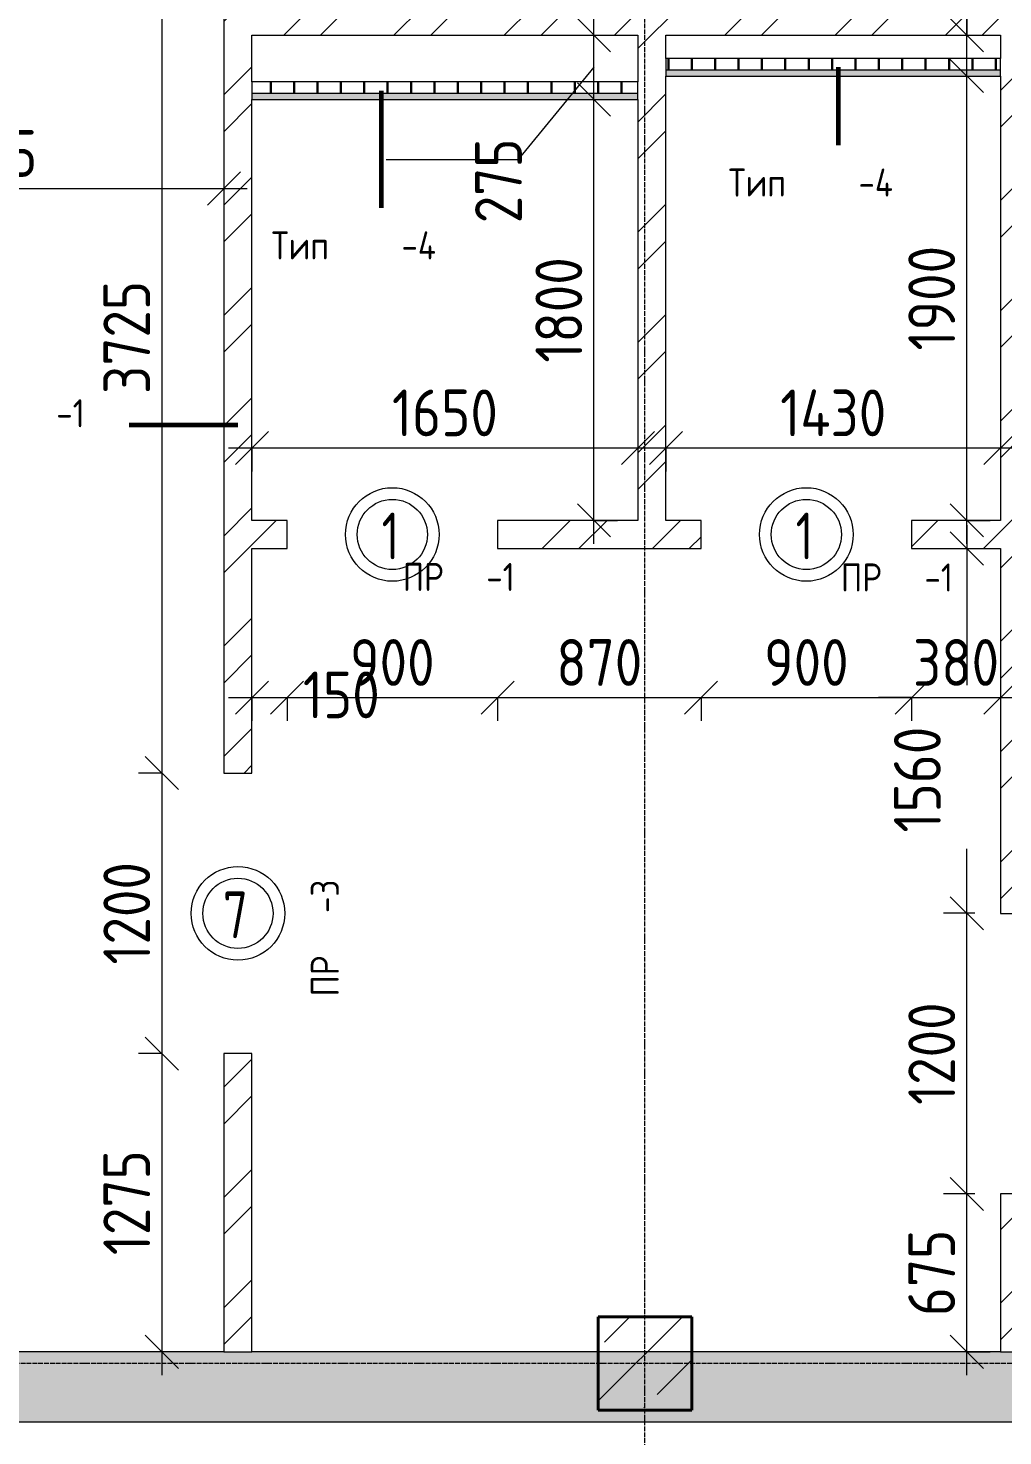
# Model space of a CAD drawing. Header units: millimetres. Extents: x -60946 to 138510, y -262288 to 24501.
# Drawn here: x -11837 to -7670, y -7304 to -1285 of the extents above; entities that cross this region are included whole.
import ezdxf

# ---------------------------------------------------------------- set-up
doc = ezdxf.new("R2010")
doc.units = ezdxf.units.MM
doc.linetypes.add('ADSK_Линия сетки', pattern=[25, 20, -2.5, 0, -2.5])
for name, color, linetype, lineweight in [('0) 1 вып перегородка', 7, 'Continuous', 60), ('Марки', 7, 'Continuous', 20), ('Марки дверей', 7, 'Continuous', 20), ('Несущие колонны', 7, 'Continuous', 18), ('Оси', 7, 'Continuous', 9), ('Размеры', 7, 'Continuous', 9), ('Стены внутренние', 7, 'Continuous', 18), ('Стены штриховка', 7, 'Continuous', 9)]:
    doc.layers.add(name, color=color, linetype=linetype, lineweight=lineweight)
doc.layers.add('2)Тип-4', color=7, linetype='Continuous', lineweight=30, true_color=0x0080c0)
doc.styles.add('GOST Common_3', font='', dxfattribs={"width": 0.9, "height": 200})
doc.styles.add('GOST Common_9', font='', dxfattribs={"width": 0.9, "height": 120})
doc.styles.add('GOST Common_B', font='', dxfattribs={"width": 0.8, "height": 200})
doc.styles.get('GOST Common_3').set_extended_font_data('GOST Common')
doc.styles.get('GOST Common_9').set_extended_font_data('GOST Common')
doc.styles.get('GOST Common_B').set_extended_font_data('GOST Common', bold=True)
doc.dimstyles.new('ADSK_Основной_2_0', dxfattribs={"dimscale": 304.8, "dimtxt": 201.142999, "dimasz": 0.463911, "dimexe": 0.328084, "dimexo": 0.328084, "dimgap": 0.164042, "dimtad": 1, "dimdec": 3, "dimrnd": 0.001, "dimdsep": 46, "dimtxsty": 'GOST Common_3', "dimblk1": 'OBLIQUE', "dimblk2": 'OBLIQUE', "dimsah": 1, "dimcen": 0.09, "dimdle": 0.328084, "dimazin": 2, "dimtfac": 1, "dimtdec": 4, "dimtix": 1, "dimtmove": 0, "dimatfit": 3, "dimfxl": 1, "dimtvp": 1, "dimtolj": 1, "dimtzin": 0, "dimlwd": 20, "dimlwe": 20, "dimarcsym": 2})
doc.dimstyles.new('ADSK_Основной_2_0_1', dxfattribs={"dimscale": 304.8, "dimtxt": 201.142999, "dimasz": 0.463911, "dimexe": 0.328084, "dimexo": 0.328084, "dimgap": 0.164042, "dimtad": 1, "dimdec": 3, "dimrnd": 0.001, "dimdsep": 46, "dimtxsty": 'GOST Common_3', "dimblk1": 'OBLIQUE', "dimblk2": 'OBLIQUE', "dimsah": 1, "dimcen": 0.09, "dimdle": 0.328084, "dimazin": 2, "dimtfac": 1, "dimtdec": 4, "dimtix": 1, "dimtmove": 1, "dimatfit": 3, "dimfxl": 1, "dimtvp": 1, "dimtolj": 1, "dimtzin": 0, "dimlwd": 20, "dimlwe": 20, "dimarcsym": 2})
pattern_1 = [(45, (0, 0), (-224.5064, 224.5064), []), (45, (224.5, 0), (-224.5064, 224.5064), [396.875, -79.375, 3.353, -76.022])]
pattern_2 = [(45, (0, 0), (-235.732, 235.732), []), (45, (157.15, 0), (-235.732, 235.732), [])]
pattern_3 = [(90, (0, 0), (-100, 6e-15), [])]

# ---------------------------------------------------------------- blocks, each defined once
blk = doc.blocks.new('ADSK_КолоннаЖБ_Прямоугольная - 400x400 мм-1809659-Кладочный план подвала')
at = {"layer": 'Несущие колонны', "lineweight": 40}
for p, q in [((-200, 200), (200, 200)), ((-200, -200), (-200, 200)), ((200, 200), (200, -200)), ((200, -200), (-200, -200))]:
    blk.add_line(p, q, dxfattribs=at)
blk = doc.blocks.new('М_двери1 - Марка экземпляра 2-3719212-Кладочный план подвала')
at = {"layer": 'Марки дверей'}
for radius in [2, 1.5]:
    blk.add_circle((0, 0), radius, dxfattribs=at)
blk = doc.blocks.new('_Oblique')
at = {"color": 0, "linetype": 'ByBlock', "lineweight": -2}
blk.add_line((-0.5, -0.5), (0.5, 0.5), dxfattribs=at)
blk = doc.blocks.new('DIMBLOCK159-Кладочный план подвала')
at = {"layer": 'Defpoints', "color": 0, "transparency": 16777216}
for p in [(-13075, -1565), (-11000, -1870.8), (-11000, -1970.8)]:
    blk.add_point(p, dxfattribs=at)
at = {"layer": 'Размеры', "color": 0, "lineweight": 20, "transparency": 16777216}
for p, q in [((-13075, -1665), (-13075, -2070.8)), ((-13175, -1970.8), (-10900, -1970.8)), ((-11000, -1970.8), (-11000, -2070.8))]:
    blk.add_line(p, q, dxfattribs=at)
at = {"layer": 'Размеры', "color": 0, "lineweight": 20, "transparency": 16777216, "xscale": 141.4, "yscale": 141.4, "zscale": 141.4, "rotation": 180}
blk.add_blockref('_Oblique', (-13075, -1970.8), dxfattribs=at)
at = {"layer": 'Размеры', "color": 0, "lineweight": 20, "transparency": 16777216, "xscale": 141.4, "yscale": 141.4, "zscale": 141.4}
blk.add_blockref('_Oblique', (-11000, -1970.8), dxfattribs=at)
at = {"layer": 'Размеры', "color": 0, "lineweight": 9, "transparency": 16777216, "insert": (-12037.5, -1820.8), "char_height": 200, "width": 605.475, "attachment_point": 5, "style": 'GOST Common_3'}
blk.add_mtext('\\A1;2075', dxfattribs=at)
blk = doc.blocks.new('DIMBLOCK162-Кладочный план подвала')
at = {"layer": 'Defpoints', "color": 0, "transparency": 16777216}
for p in [(-11000, -745), (-11265.2, -4470), (-11165.2, -4470)]:
    blk.add_point(p, dxfattribs=at)
at = {"layer": 'Размеры', "color": 0, "lineweight": 20, "transparency": 16777216}
for p, q in [((-11265.2, -645), (-11265.2, -4570)), ((-11100, -745), (-11365.2, -745)), ((-11265.2, -4470), (-11365.2, -4470))]:
    blk.add_line(p, q, dxfattribs=at)
at = {"layer": 'Размеры', "color": 0, "lineweight": 20, "transparency": 16777216, "xscale": 141.4, "yscale": 141.4, "zscale": 141.4}
for p, rotation in [((-11265.2, -745), 90), ((-11265.2, -4470), 270)]:
    blk.add_blockref('_Oblique', p, dxfattribs=dict(at, rotation=rotation))
at = {"layer": 'Размеры', "color": 0, "lineweight": 9, "transparency": 16777216, "insert": (-11415.2, -2607.5), "char_height": 200, "width": 605.475, "attachment_point": 5, "rotation": 90, "style": 'GOST Common_3'}
blk.add_mtext('\\A1;3725', dxfattribs=at)
blk = doc.blocks.new('DIMBLOCK163-Кладочный план подвала')
at = {"layer": 'Defpoints', "color": 0, "transparency": 16777216}
for p in [(-11165.2, -4470), (-11265.2, -5670), (-11165.2, -5670)]:
    blk.add_point(p, dxfattribs=at)
at = {"layer": 'Размеры', "color": 0, "lineweight": 20, "transparency": 16777216}
for p, q in [((-11265.2, -4370), (-11265.2, -5770)), ((-11265.2, -4470), (-11365.2, -4470)), ((-11265.2, -5670), (-11365.2, -5670))]:
    blk.add_line(p, q, dxfattribs=at)
at = {"layer": 'Размеры', "color": 0, "lineweight": 20, "transparency": 16777216, "xscale": 141.4, "yscale": 141.4, "zscale": 141.4}
for p, rotation in [((-11265.2, -4470), 90), ((-11265.2, -5670), 270)]:
    blk.add_blockref('_Oblique', p, dxfattribs=dict(at, rotation=rotation))
at = {"layer": 'Размеры', "color": 0, "lineweight": 9, "transparency": 16777216, "insert": (-11415.2, -5070), "char_height": 200, "width": 560.473, "attachment_point": 5, "rotation": 90, "style": 'GOST Common_3'}
blk.add_mtext('\\A1;1200', dxfattribs=at)
blk = doc.blocks.new('DIMBLOCK164-Кладочный план подвала')
at = {"layer": 'Defpoints', "color": 0, "transparency": 16777216}
for p in [(-11165.2, -5670), (-11265.2, -6945), (-11165.2, -6945)]:
    blk.add_point(p, dxfattribs=at)
at = {"layer": 'Размеры', "color": 0, "lineweight": 20, "transparency": 16777216}
for p, q in [((-11265.2, -5570), (-11265.2, -7045)), ((-11265.2, -5670), (-11365.2, -5670)), ((-11265.2, -6945), (-11365.2, -6945))]:
    blk.add_line(p, q, dxfattribs=at)
at = {"layer": 'Размеры', "color": 0, "lineweight": 20, "transparency": 16777216, "xscale": 141.4, "yscale": 141.4, "zscale": 141.4}
for p, rotation in [((-11265.2, -5670), 90), ((-11265.2, -6945), 270)]:
    blk.add_blockref('_Oblique', p, dxfattribs=dict(at, rotation=rotation))
at = {"layer": 'Размеры', "color": 0, "lineweight": 9, "transparency": 16777216, "insert": (-11415.2, -6307.5), "char_height": 200, "width": 560.473, "attachment_point": 5, "rotation": 90, "style": 'GOST Common_3'}
blk.add_mtext('\\A1;1275', dxfattribs=at)
blk = doc.blocks.new('DIMBLOCK165-Кладочный план подвала')
at = {"layer": 'Defpoints', "color": 0, "transparency": 16777216}
for p in [(-10880, -4047.3), (-10730, -4047.3), (-10730, -4147.3)]:
    blk.add_point(p, dxfattribs=at)
at = {"layer": 'Размеры', "color": 0, "lineweight": 20, "transparency": 16777216}
for p, q in [((-10980, -4147.3), (-10630, -4147.3)), ((-10880, -4147.3), (-10880, -4247.3)), ((-10730, -4147.3), (-10730, -4247.3))]:
    blk.add_line(p, q, dxfattribs=at)
at = {"layer": 'Размеры', "color": 0, "lineweight": 20, "transparency": 16777216, "xscale": 141.4, "yscale": 141.4, "zscale": 141.4, "rotation": 180}
blk.add_blockref('_Oblique', (-10880, -4147.3), dxfattribs=at)
at = {"layer": 'Размеры', "color": 0, "lineweight": 20, "transparency": 16777216, "xscale": 141.4, "yscale": 141.4, "zscale": 141.4}
blk.add_blockref('_Oblique', (-10730, -4147.3), dxfattribs=at)
at = {"layer": 'Размеры', "color": 0, "lineweight": 9, "transparency": 16777216, "insert": (-10662.3, -4036), "char_height": 200, "width": 409.104, "attachment_point": 1, "line_spacing_factor": 1.022761, "style": 'GOST Common_3'}
blk.add_mtext('\\A1;150', dxfattribs=at)
blk = doc.blocks.new('DIMBLOCK166-Кладочный план подвала')
at = {"layer": 'Defpoints', "color": 0, "transparency": 16777216}
for p in [(-10730, -4047.3), (-9830, -4047.3), (-9830, -4147.3)]:
    blk.add_point(p, dxfattribs=at)
at = {"layer": 'Размеры', "color": 0, "lineweight": 20, "transparency": 16777216}
for p, q in [((-10830, -4147.3), (-9730, -4147.3)), ((-10730, -4147.3), (-10730, -4247.3)), ((-9830, -4147.3), (-9830, -4247.3))]:
    blk.add_line(p, q, dxfattribs=at)
at = {"layer": 'Размеры', "color": 0, "lineweight": 20, "transparency": 16777216, "xscale": 141.4, "yscale": 141.4, "zscale": 141.4, "rotation": 180}
blk.add_blockref('_Oblique', (-10730, -4147.3), dxfattribs=at)
at = {"layer": 'Размеры', "color": 0, "lineweight": 20, "transparency": 16777216, "xscale": 141.4, "yscale": 141.4, "zscale": 141.4}
blk.add_blockref('_Oblique', (-9830, -4147.3), dxfattribs=at)
at = {"layer": 'Размеры', "color": 0, "lineweight": 9, "transparency": 16777216, "insert": (-10280, -3997.3), "char_height": 200, "width": 454.106, "attachment_point": 5, "style": 'GOST Common_3'}
blk.add_mtext('\\A1;900', dxfattribs=at)
blk = doc.blocks.new('DIMBLOCK167-Кладочный план подвала')
at = {"layer": 'Defpoints', "color": 0, "transparency": 16777216}
for p in [(-9830, -4047.3), (-8960, -4047.3), (-8960, -4147.3)]:
    blk.add_point(p, dxfattribs=at)
at = {"layer": 'Размеры', "color": 0, "lineweight": 20, "transparency": 16777216}
for p, q in [((-9930, -4147.3), (-8860, -4147.3)), ((-9830, -4147.3), (-9830, -4247.3)), ((-8960, -4147.3), (-8960, -4247.3))]:
    blk.add_line(p, q, dxfattribs=at)
at = {"layer": 'Размеры', "color": 0, "lineweight": 20, "transparency": 16777216, "xscale": 141.4, "yscale": 141.4, "zscale": 141.4, "rotation": 180}
blk.add_blockref('_Oblique', (-9830, -4147.3), dxfattribs=at)
at = {"layer": 'Размеры', "color": 0, "lineweight": 20, "transparency": 16777216, "xscale": 141.4, "yscale": 141.4, "zscale": 141.4}
blk.add_blockref('_Oblique', (-8960, -4147.3), dxfattribs=at)
at = {"layer": 'Размеры', "color": 0, "lineweight": 9, "transparency": 16777216, "insert": (-9395, -3997.3), "char_height": 200, "width": 454.106, "attachment_point": 5, "style": 'GOST Common_3'}
blk.add_mtext('\\A1;870', dxfattribs=at)
blk = doc.blocks.new('DIMBLOCK168-Кладочный план подвала')
at = {"layer": 'Defpoints', "color": 0, "transparency": 16777216}
for p in [(-8960, -4047.3), (-8060, -4047.3), (-8060, -4147.3)]:
    blk.add_point(p, dxfattribs=at)
at = {"layer": 'Размеры', "color": 0, "lineweight": 20, "transparency": 16777216}
for p, q in [((-9060, -4147.3), (-7960, -4147.3)), ((-8960, -4147.3), (-8960, -4247.3)), ((-8060, -4147.3), (-8060, -4247.3))]:
    blk.add_line(p, q, dxfattribs=at)
at = {"layer": 'Размеры', "color": 0, "lineweight": 20, "transparency": 16777216, "xscale": 141.4, "yscale": 141.4, "zscale": 141.4, "rotation": 180}
blk.add_blockref('_Oblique', (-8960, -4147.3), dxfattribs=at)
at = {"layer": 'Размеры', "color": 0, "lineweight": 20, "transparency": 16777216, "xscale": 141.4, "yscale": 141.4, "zscale": 141.4}
blk.add_blockref('_Oblique', (-8060, -4147.3), dxfattribs=at)
at = {"layer": 'Размеры', "color": 0, "lineweight": 9, "transparency": 16777216, "insert": (-8510, -3997.3), "char_height": 200, "width": 454.106, "attachment_point": 5, "style": 'GOST Common_3'}
blk.add_mtext('\\A1;900', dxfattribs=at)
blk = doc.blocks.new('DIMBLOCK169-Кладочный план подвала')
at = {"layer": 'Defpoints', "color": 0, "transparency": 16777216}
for p in [(-8060, -4047.3), (-7680, -4047.3), (-7680, -4147.3)]:
    blk.add_point(p, dxfattribs=at)
at = {"layer": 'Размеры', "color": 0, "lineweight": 20, "transparency": 16777216}
for p, q in [((-8060, -4147.3), (-8201.4, -4147.3)), ((-8060, -4147.3), (-8060, -4247.3)), ((-8060, -4147.3), (-7680, -4147.3)), ((-7680, -4147.3), (-7680, -4247.3)), ((-7680, -4147.3), (-7538.6, -4147.3))]:
    blk.add_line(p, q, dxfattribs=at)
at = {"layer": 'Размеры', "color": 0, "lineweight": 20, "transparency": 16777216, "xscale": 141.4, "yscale": 141.4, "zscale": 141.4}
blk.add_blockref('_Oblique', (-8060, -4147.3), dxfattribs=at)
at = {"layer": 'Размеры', "color": 0, "lineweight": 20, "transparency": 16777216, "xscale": 141.4, "yscale": 141.4, "zscale": 141.4, "rotation": 180}
blk.add_blockref('_Oblique', (-7680, -4147.3), dxfattribs=at)
at = {"layer": 'Размеры', "color": 0, "lineweight": 9, "transparency": 16777216, "insert": (-7870, -3997.3), "char_height": 200, "width": 454.106, "attachment_point": 5, "style": 'GOST Common_3'}
blk.add_mtext('\\A1;380', dxfattribs=at)
blk = doc.blocks.new('DIMBLOCK170-Кладочный план подвала')
at = {"layer": 'Defpoints', "color": 0, "transparency": 16777216}
for p in [(-9518, -1590), (-9418, -1590), (-9518, -3390)]:
    blk.add_point(p, dxfattribs=at)
at = {"layer": 'Размеры', "color": 0, "lineweight": 20, "transparency": 16777216}
for p, q in [((-9418, -3490), (-9418, -1490)), ((-9418, -1590), (-9318, -1590)), ((-9418, -3390), (-9318, -3390))]:
    blk.add_line(p, q, dxfattribs=at)
at = {"layer": 'Размеры', "color": 0, "lineweight": 20, "transparency": 16777216, "xscale": 141.4, "yscale": 141.4, "zscale": 141.4}
for p, rotation in [((-9418, -1590), 90), ((-9418, -3390), 270)]:
    blk.add_blockref('_Oblique', p, dxfattribs=dict(at, rotation=rotation))
at = {"layer": 'Размеры', "color": 0, "lineweight": 9, "transparency": 16777216, "insert": (-9568, -2490), "char_height": 200, "width": 560.473, "attachment_point": 5, "rotation": 90, "style": 'GOST Common_3'}
blk.add_mtext('\\A1;1800', dxfattribs=at)
blk = doc.blocks.new('DIMBLOCK171-Кладочный план подвала')
at = {"layer": 'Defpoints', "color": 0, "transparency": 16777216}
for p in [(-9518, -1315), (-9418, -1315), (-9518, -1590)]:
    blk.add_point(p, dxfattribs=at)
at = {"layer": 'Размеры', "color": 0, "lineweight": 20, "transparency": 16777216}
for p, q in [((-9418, -1690), (-9418, -1215)), ((-9418, -1315), (-9318, -1315)), ((-9418, -1452.5), (-9742.8, -1848.5)), ((-9418, -1590), (-9318, -1590)), ((-9742.8, -1848.5), (-10305.7, -1848.5))]:
    blk.add_line(p, q, dxfattribs=at)
at = {"layer": 'Размеры', "color": 0, "lineweight": 20, "transparency": 16777216, "xscale": 141.4, "yscale": 141.4, "zscale": 141.4}
for p, rotation in [((-9418, -1315), 90), ((-9418, -1590), 270)]:
    blk.add_blockref('_Oblique', p, dxfattribs=dict(at, rotation=rotation))
at = {"layer": 'Размеры', "color": 0, "lineweight": 9, "transparency": 16777216, "insert": (-9926.2, -2119.2), "char_height": 200, "width": 454.106, "attachment_point": 1, "rotation": 90, "line_spacing_factor": 1.022761, "style": 'GOST Common_3'}
blk.add_mtext('\\A1;275', dxfattribs=at)
blk = doc.blocks.new('DIMBLOCK172-Кладочный план подвала')
at = {"layer": 'Defpoints', "color": 0, "transparency": 16777216}
for p in [(-7924, -1490), (-7824, -1490), (-7924, -3390)]:
    blk.add_point(p, dxfattribs=at)
at = {"layer": 'Размеры', "color": 0, "lineweight": 20, "transparency": 16777216}
for p, q in [((-7824, -3490), (-7824, -1390)), ((-7824, -1490), (-7724, -1490)), ((-7824, -3390), (-7724, -3390))]:
    blk.add_line(p, q, dxfattribs=at)
at = {"layer": 'Размеры', "color": 0, "lineweight": 20, "transparency": 16777216, "xscale": 141.4, "yscale": 141.4, "zscale": 141.4}
for p, rotation in [((-7824, -1490), 90), ((-7824, -3390), 270)]:
    blk.add_blockref('_Oblique', p, dxfattribs=dict(at, rotation=rotation))
at = {"layer": 'Размеры', "color": 0, "lineweight": 9, "transparency": 16777216, "insert": (-7974, -2440), "char_height": 200, "width": 560.473, "attachment_point": 5, "rotation": 90, "style": 'GOST Common_3'}
blk.add_mtext('\\A1;1900', dxfattribs=at)
blk = doc.blocks.new('DIMBLOCK173-Кладочный план подвала')
at = {"layer": 'Defpoints', "color": 0, "transparency": 16777216}
for p in [(-7924, -1315), (-7824, -1315), (-7924, -1490)]:
    blk.add_point(p, dxfattribs=at)
at = {"layer": 'Размеры', "color": 0, "lineweight": 20, "transparency": 16777216}
for p, q in [((-7682.6, -785.1), (-7824, -785.1)), ((-7824, -785.1), (-7824, -1315)), ((-7824, -1590), (-7824, -1215)), ((-7824, -1315), (-7724, -1315)), ((-7824, -1490), (-7724, -1490))]:
    blk.add_line(p, q, dxfattribs=at)
at = {"layer": 'Размеры', "color": 0, "lineweight": 20, "transparency": 16777216, "xscale": 141.4, "yscale": 141.4, "zscale": 141.4}
for p, rotation in [((-7824, -1315), 90), ((-7824, -1490), 270)]:
    blk.add_blockref('_Oblique', p, dxfattribs=dict(at, rotation=rotation))
at = {"layer": 'Размеры', "color": 0, "lineweight": 9, "transparency": 16777216, "insert": (-7551.7, -806.3), "char_height": 200, "width": 409.104, "attachment_point": 1, "rotation": 90, "line_spacing_factor": 1.022761, "style": 'GOST Common_3'}
blk.add_mtext('\\A1;175', dxfattribs=at)
blk = doc.blocks.new('DIMBLOCK174-Кладочный план подвала')
at = {"layer": 'Defpoints', "color": 0, "transparency": 16777216}
for p in [(-10880, -2980.2), (-9230, -2980.2), (-9230, -3080.1)]:
    blk.add_point(p, dxfattribs=at)
at = {"layer": 'Размеры', "color": 0, "lineweight": 20, "transparency": 16777216}
for p, q in [((-10980, -3080.1), (-9130, -3080.1)), ((-10880, -3080.2), (-10880, -3180.1)), ((-9230, -3080.2), (-9230, -3180.1))]:
    blk.add_line(p, q, dxfattribs=at)
at = {"layer": 'Размеры', "color": 0, "lineweight": 20, "transparency": 16777216, "xscale": 141.4, "yscale": 141.4, "zscale": 141.4, "rotation": 180}
blk.add_blockref('_Oblique', (-10880, -3080.1), dxfattribs=at)
at = {"layer": 'Размеры', "color": 0, "lineweight": 20, "transparency": 16777216, "xscale": 141.4, "yscale": 141.4, "zscale": 141.4}
blk.add_blockref('_Oblique', (-9230, -3080.1), dxfattribs=at)
at = {"layer": 'Размеры', "color": 0, "lineweight": 9, "transparency": 16777216, "insert": (-10055, -2930.1), "char_height": 200, "width": 560.473, "attachment_point": 5, "style": 'GOST Common_3'}
blk.add_mtext('\\A1;1650', dxfattribs=at)
blk = doc.blocks.new('DIMBLOCK175-Кладочный план подвала')
at = {"layer": 'Defpoints', "color": 0, "transparency": 16777216}
for p in [(-9110, -2980.2), (-7680, -2980.2), (-7680, -3080.1)]:
    blk.add_point(p, dxfattribs=at)
at = {"layer": 'Размеры', "color": 0, "lineweight": 20, "transparency": 16777216}
for p, q in [((-9210, -3080.1), (-7580, -3080.1)), ((-9110, -3080.2), (-9110, -3180.1)), ((-7680, -3080.2), (-7680, -3180.1))]:
    blk.add_line(p, q, dxfattribs=at)
at = {"layer": 'Размеры', "color": 0, "lineweight": 20, "transparency": 16777216, "xscale": 141.4, "yscale": 141.4, "zscale": 141.4, "rotation": 180}
blk.add_blockref('_Oblique', (-9110, -3080.1), dxfattribs=at)
at = {"layer": 'Размеры', "color": 0, "lineweight": 20, "transparency": 16777216, "xscale": 141.4, "yscale": 141.4, "zscale": 141.4}
blk.add_blockref('_Oblique', (-7680, -3080.1), dxfattribs=at)
at = {"layer": 'Размеры', "color": 0, "lineweight": 9, "transparency": 16777216, "insert": (-8395, -2930.1), "char_height": 200, "width": 580.928, "attachment_point": 5, "style": 'GOST Common_3'}
blk.add_mtext('\\A1;1430', dxfattribs=at)
blk = doc.blocks.new('DIMBLOCK183-Кладочный план подвала')
at = {"layer": 'Defpoints', "color": 0, "transparency": 16777216}
for p in [(-7824, -6270), (-7690, -6270), (-7924, -6945)]:
    blk.add_point(p, dxfattribs=at)
at = {"layer": 'Размеры', "color": 0, "lineweight": 20, "transparency": 16777216}
for p, q in [((-7824, -7045), (-7824, -6170)), ((-7790, -6270), (-7924, -6270)), ((-7824, -6945), (-7724, -6945))]:
    blk.add_line(p, q, dxfattribs=at)
at = {"layer": 'Размеры', "color": 0, "lineweight": 20, "transparency": 16777216, "xscale": 141.4, "yscale": 141.4, "zscale": 141.4}
for p, rotation in [((-7824, -6270), 90), ((-7824, -6945), 270)]:
    blk.add_blockref('_Oblique', p, dxfattribs=dict(at, rotation=rotation))
at = {"layer": 'Размеры', "color": 0, "lineweight": 9, "transparency": 16777216, "insert": (-7974, -6607.5), "char_height": 200, "width": 454.106, "attachment_point": 5, "rotation": 90, "style": 'GOST Common_3'}
blk.add_mtext('\\A1;675', dxfattribs=at)
blk = doc.blocks.new('DIMBLOCK184-Кладочный план подвала')
at = {"layer": 'Defpoints', "color": 0, "transparency": 16777216}
for p in [(-7824, -5070), (-7690, -5070), (-7690, -6270)]:
    blk.add_point(p, dxfattribs=at)
at = {"layer": 'Размеры', "color": 0, "lineweight": 20, "transparency": 16777216}
for p, q in [((-7824, -6370), (-7824, -4970)), ((-7790, -5070), (-7924, -5070)), ((-7790, -6270), (-7924, -6270))]:
    blk.add_line(p, q, dxfattribs=at)
at = {"layer": 'Размеры', "color": 0, "lineweight": 20, "transparency": 16777216, "xscale": 141.4, "yscale": 141.4, "zscale": 141.4}
for p, rotation in [((-7824, -5070), 90), ((-7824, -6270), 270)]:
    blk.add_blockref('_Oblique', p, dxfattribs=dict(at, rotation=rotation))
at = {"layer": 'Размеры', "color": 0, "lineweight": 9, "transparency": 16777216, "insert": (-7974, -5670), "char_height": 200, "width": 560.473, "attachment_point": 5, "rotation": 90, "style": 'GOST Common_3'}
blk.add_mtext('\\A1;1200', dxfattribs=at)
blk = doc.blocks.new('DIMBLOCK185-Кладочный план подвала')
at = {"layer": 'Defpoints', "color": 0, "transparency": 16777216}
for p in [(-7924, -3510), (-7824, -3510), (-7690, -5070)]:
    blk.add_point(p, dxfattribs=at)
at = {"layer": 'Размеры', "color": 0, "lineweight": 20, "transparency": 16777216}
for p, q in [((-7824, -3410), (-7824, -4094.6)), ((-7824, -3510), (-7724, -3510)), ((-7824, -5170), (-7824, -4794.6)), ((-7790, -5070), (-7924, -5070))]:
    blk.add_line(p, q, dxfattribs=at)
at = {"layer": 'Размеры', "color": 0, "lineweight": 20, "transparency": 16777216, "xscale": 141.4, "yscale": 141.4, "zscale": 141.4}
for p, rotation in [((-7824, -3510), 90), ((-7824, -5070), 270)]:
    blk.add_blockref('_Oblique', p, dxfattribs=dict(at, rotation=rotation))
at = {"layer": 'Размеры', "color": 0, "lineweight": 9, "transparency": 16777216, "insert": (-8135.4, -4724.8), "char_height": 200, "width": 560.473, "attachment_point": 1, "rotation": 90, "line_spacing_factor": 1.022761, "style": 'GOST Common_3'}
blk.add_mtext('\\A1;1560', dxfattribs=at)

msp = doc.modelspace()

# ---------------------------------------------------------------- hatches: boundary and pattern name
at = {"layer": '2)Тип-4', "true_color": 0x0080c0, "transparency": 33554687}
h = msp.add_hatch(dxfattribs=at)
h.set_pattern_fill('FP_5', color=142, style=0, pattern_type=2)
h.set_pattern_definition(pattern_3)
h.paths.add_polyline_path([(-7680, -1465.031), (-7680, -1415.031), (-9110, -1415.031), (-9110, -1465.031), (-8367.8298, -1465.031)])
for points in [[(-7680, -1490.031), (-7680, -1465.031), (-9110, -1465.031), (-9110, -1490.031), (-8367.8298, -1490.031)], [(-9230, -1590.031), (-9230, -1565.031), (-10880, -1565.031), (-10880, -1590.031), (-9726.7944, -1590.031)]]:
    msp.add_hatch(color=142, dxfattribs=at).paths.add_polyline_path(points)
h = msp.add_hatch(dxfattribs=at)
h.set_pattern_fill('FP_5', color=142, style=0, pattern_type=2)
h.set_pattern_definition(pattern_3)
h.paths.add_polyline_path([(-9230, -1565.031), (-9230, -1515.031), (-10880, -1515.031), (-10880, -1565.031), (-9726.7944, -1565.031)])
at = {"layer": 'Несущие колонны', "lineweight": 9}
h = msp.add_hatch(dxfattribs=at)
h.set_pattern_fill('FP_3', color=256, style=0, pattern_type=2)
h.set_pattern_definition(pattern_1)
h.paths.add_polyline_path([(-9000, -7195.031), (-9000, -6795.031), (-9400, -6795.031), (-9400, -7195.031)])
at = {"layer": 'Стены внутренние', "lineweight": 9}
h = msp.add_hatch(dxfattribs=at)
h.set_pattern_fill('FP_2', color=256, style=0, pattern_type=2)
h.set_pattern_definition(pattern_2)
h.paths.add_polyline_path([(-3280, -1315.031), (-3238, -1315.031), (-3238, -1245.031), (-3450, -1245.031), (-3450, -1195.031), (-3725, -1195.031), (-3725, -1315.031), (-3400, -1315.031)])
h.paths.add_polyline_path([(-4925, -1315.031), (-4925, -1195.031), (-8950, -1195.031), (-8950, -1245.031), (-9450, -1245.031), (-9450, -1195.031), (-11000, -1195.031), (-11000, -1315.031), (-5465, -1315.031)])
h = msp.add_hatch(dxfattribs=at)
h.set_pattern_fill('FP_2', color=256, style=0, pattern_type=2)
h.set_pattern_definition(pattern_2)
h.paths.add_polyline_path([(-11000, -6945.031), (-10880, -6945.031), (-10880, -5670.031), (-11000, -5670.031)])
h.paths.add_polyline_path([(-11000, -4470.031), (-10880, -4470.031), (-10880, -1315.031), (-11000, -1315.031), (-11000, -3729.2173)])
h = msp.add_hatch(dxfattribs=at)
h.set_pattern_fill('FP_2', color=256, style=0, pattern_type=2)
h.set_pattern_definition(pattern_2)
h.paths.add_polyline_path([(-9230, -3390.031), (-9110, -3390.031), (-9110, -1315.031), (-9230, -1315.031), (-9230, -1590.031)])
h = msp.add_hatch(dxfattribs=at)
h.set_pattern_fill('FP_2', color=256, style=0, pattern_type=2)
h.set_pattern_definition(pattern_2)
h.paths.add_polyline_path([(-7560, -6945.031), (-7560, -6270.031), (-7680, -6270.031), (-7680, -6945.031)])
h.paths.add_polyline_path([(-7680, -5070.031), (-7560, -5070.031), (-7560, -1315.031), (-7680, -1315.031), (-7680, -3729.2173)])
h = msp.add_hatch(dxfattribs=at)
h.set_pattern_fill('FP_2', color=256, style=0, pattern_type=2)
h.set_pattern_definition(pattern_2)
h.paths.add_polyline_path([(-7680, -3510.031), (-7680, -3390.031), (-8060, -3390.031), (-8060, -3510.031)])
h.paths.add_polyline_path([(-9830, -3510.031), (-8960, -3510.031), (-8960, -3390.031), (-9830, -3390.031)])
h.paths.add_polyline_path([(-10730, -3510.031), (-10730, -3390.031), (-10880, -3390.031), (-10880, -3510.031)])
h = msp.add_hatch(dxfattribs=at)
h.set_pattern_fill('FP_3', color=256, style=0, pattern_type=2)
h.set_pattern_definition(pattern_1)
h.paths.add_polyline_path([(61550, -7245.031), (61550, -6945.031), (49800, -6945.031), (49800, -7195.031), (49400, -7195.031), (49400, -6945.031), (34000, -6945.031), (34000, -7195.031), (33600, -7195.031), (33600, -6945.031), (28000, -6945.031), (28000, -7195.031), (27600, -7195.031), (27600, -6945.031), (22000, -6945.031), (22000, -7195.031), (21600, -7195.031), (21600, -6945.031), (9000, -6945.031), (9000, -7195.031), (8600, -7195.031), (8600, -6945.031), (3000, -6945.031), (3000, -7195.031), (2600, -7195.031), (2600, -6945.031), (-13400, -6945.031), (-13400, -7195.031), (-13800, -7195.031), (-13800, -6945.031), (-19400, -6945.031), (-19400, -7195.031), (-19550, -7195.031), (-19550, -7245.031), (52785.5782, -7245.031)])

# ---------------------------------------------------------------- linework, layer by layer
at = {"layer": '0) 1 вып перегородка'}
for p, q in [((-8373.2933, -1452.531), (-8373.2933, -1784.7065)), ((-10326.9967, -1552.531), (-10326.9967, -2053.531)), ((-10940, -2982.823), (-11405.1411, -2982.823))]:
    msp.add_line(p, q, dxfattribs=at)
at = {"layer": 'Несущие колонны', "lineweight": 9}
for p, q in [((-9000, -6795.031), (-9400, -6795.031)), ((-9400, -6795.031), (-9400, -7195.031)), ((-9000, -7195.031), (-9000, -6795.031)), ((-9400, -7195.031), (-9000, -7195.031))]:
    msp.add_line(p, q, dxfattribs=at)
at = {"layer": 'Оси', "linetype": 'ADSK_Линия сетки', "lineweight": 5}
for p, q in [((-9200, -10973.8823), (-9200, 24500.9141)), ((62221.372, -6995.031), (-25240.0967, -6995.031))]:
    msp.add_line(p, q, dxfattribs=at)
at = {"layer": 'Стены внутренние', "lineweight": 5}
for p, q in [((-11000, -745.031), (-11000, -4470.031)), ((-10880, -1315.031), (-9230, -1315.031)), ((-10880, -1515.031), (-10880, -1315.031)), ((-9230, -1315.031), (-9230, -1515.031)), ((-9110, -1415.031), (-9110, -1315.031)), ((-9110, -1315.031), (-7680, -1315.031)), ((-7680, -1315.031), (-7680, -1415.031)), ((-7680, -1415.031), (-9110, -1415.031)), ((-9110, -1490.031), (-7680, -1490.031)), ((-9110, -3390.031), (-9110, -1490.031)), ((-7680, -1490.031), (-7680, -3390.031)), ((-9230, -1515.031), (-10880, -1515.031)), ((-10880, -1590.031), (-9230, -1590.031)), ((-10880, -3390.031), (-10880, -1590.031)), ((-9230, -1590.031), (-9230, -3390.031)), ((-10730, -3390.031), (-10880, -3390.031)), ((-10730, -3510.031), (-10730, -3390.031)), ((-9230, -3390.031), (-9830, -3390.031)), ((-9830, -3390.031), (-9830, -3510.031)), ((-8960, -3390.031), (-9110, -3390.031)), ((-8960, -3510.031), (-8960, -3390.031)), ((-7680, -3390.031), (-8060, -3390.031)), ((-8060, -3390.031), (-8060, -3510.031)), ((-10880, -3510.031), (-10730, -3510.031)), ((-10880, -4470.031), (-10880, -3510.031)), ((-9830, -3510.031), (-8960, -3510.031)), ((-8060, -3510.031), (-7680, -3510.031)), ((-7680, -3510.031), (-7680, -5070.031)), ((-11000, -4470.031), (-10880, -4470.031)), ((-7680, -5070.031), (-7560, -5070.031)), ((-11000, -5670.031), (-11000, -6945.031)), ((-10880, -5670.031), (-11000, -5670.031)), ((-10880, -6945.031), (-10880, -5670.031)), ((-7680, -6270.031), (-7680, -6945.031)), ((-7560, -6270.031), (-7680, -6270.031)), ((-11000, -6945.031), (-13400, -6945.031)), ((-7680, -6945.031), (-10880, -6945.031)), ((-19850, -7245.031), (61850, -7245.031))]:
    msp.add_line(p, q, dxfattribs=at)
at = {"layer": 'Стены штриховка', "lineweight": 9}
for p, q in [((-9110, -1415.031), (-9110, -1490.031)), ((-7680, -1490.031), (-7680, -1415.031)), ((-7680, -1465.031), (-9110, -1465.031)), ((-10880, -1515.031), (-10880, -1590.031)), ((-9230, -1590.031), (-9230, -1515.031)), ((-9230, -1565.031), (-10880, -1565.031)), ((-11000, -6945.031), (-10880, -6945.031)), ((-7680, -6945.031), (-7560, -6945.031))]:
    msp.add_line(p, q, dxfattribs=at)

# ---------------------------------------------------------------- block references
at = {"layer": 'Марки дверей', "xscale": 99.99999999999993, "yscale": 99.99999999999993, "zscale": 99.99999999999993}
for p in [(-10280, -3450.031), (-8510, -3450.031), (-10940, -5070.031)]:
    msp.add_blockref('М_двери1 - Марка экземпляра 2-3719212-Кладочный план подвала', p, dxfattribs=at)
at = {"layer": 'Несущие колонны', "lineweight": 40, "rotation": 89.9999999999999}
msp.add_blockref('ADSK_КолоннаЖБ_Прямоугольная - 400x400 мм-1809659-Кладочный план подвала', (-9200, -6995.031), dxfattribs=at)

# ---------------------------------------------------------------- texts
at = {"layer": '0) 1 вып перегородка', "color": 116, "lineweight": 9, "true_color": 0x008040, "char_height": 120, "attachment_point": 1, "style": 'GOST Common_9'}
for s, insert, width in [('Тип', (-8842.7933, -1885.2794), 673.4175), ('-4', (-8287.1683, -1885.2794), 456.961875), ('Тип', (-10796.4967, -2154.1039), 673.4175), ('-4', (-10240.8717, -2154.1039), 456.961875), ('-1', (-11716.5161, -2871.8959), 368.77625)]:
    msp.add_mtext(s, dxfattribs=dict(at, insert=insert, width=width))
at = {"layer": 'Марки', "lineweight": 9, "char_height": 120, "attachment_point": 1, "style": 'GOST Common_9'}
for s, insert, width in [('ПР', (-10235.2762, -3571.8194), 432.91125), ('-1', (-9878.0887, -3571.8194), 331.898625), ('ПР', (-8362.2096, -3574.1039), 432.91125), ('-1', (-8005.0221, -3574.1039), 331.898625)]:
    msp.add_mtext(s, dxfattribs=dict(at, insert=insert, width=width))
at = {"layer": 'Марки', "lineweight": 9, "char_height": 120, "attachment_point": 1, "rotation": 90, "style": 'GOST Common_9'}
for s, insert, width in [('-3', (-10628.3793, -5068.4785), 389.620125), ('ПР', (-10628.3793, -5425.666), 432.91125)]:
    msp.add_mtext(s, dxfattribs=dict(at, insert=insert, width=width))
at = {"layer": 'Марки дверей', "lineweight": 5, "char_height": 200, "attachment_point": 1, "style": 'GOST Common_B'}
for s, insert, width in [('\\fGOST Common|b1|i0|c204|p34|;\\W.8;1', (-10325.6574, -3356.3721), 102.616), ('\\fGOST Common|b1|i0|c204|p34|;\\W.8;1', (-8555.6574, -3356.3721), 102.616), ('\\fGOST Common|b1|i0|c204|p34|;\\W.8;7', (-11004.0574, -4976.3721), 147.5105)]:
    msp.add_mtext(s, dxfattribs=dict(at, insert=insert, width=width))

# ---------------------------------------------------------------- dimensions: what is measured, and where the dimension line sits
at = {"layer": 'Размеры', "lineweight": 9}
for base, p1, p2, override, picture, middle in [((-7824.0228, -1315.031), (-7924.0077, -1490.031), (-7924.0077, -1315.031), {"dimpost": '<>', "dimfxl": 175}, 'DIMBLOCK173-Кладочный план подвала', (-7638.5904, -785.0985)), ((-9418.0244, -1315.031), (-9518.0093, -1590.031), (-9518.0093, -1315.031), {"dimpost": '<>', "dimfxl": 275}, 'DIMBLOCK171-Кладочный план подвала', (-9792.8269, -1848.4624)), ((-7824.0228, -3510.031), (-7690, -5070.031), (-7924.0077, -3510.031), {"dimpost": '<>', "dimfxl": 1577.453526}, 'DIMBLOCK185-Кладочный план подвала', (-8002.0552, -4444.5973))]:
    dim = msp.add_linear_dim(base=base, p1=p1, p2=p2, angle=90, dimstyle='ADSK_Основной_2_0_1', override=override, dxfattribs=at)
    dim.commit()
    dim.dimension.update_dxf_attribs({"geometry": picture, "text_midpoint": middle, "dimtype": 160, "text_rotation": 90})
for base, p1, p2, override, picture, middle in [((-11265.2005, -4470.031), (-11000, -745.031), (-11165.2156, -4470.031), {"dimpost": '<>', "dimfxl": 3728.662118}, 'DIMBLOCK162-Кладочный план подвала', (-11415.2005, -2607.531)), ((-7824.0228, -1490.031), (-7924.0077, -3390.031), (-7924.0077, -1490.031), {"dimpost": '<>', "dimfxl": 1900}, 'DIMBLOCK172-Кладочный план подвала', (-7974.0228, -2440.031)), ((-9418.0244, -1590.031), (-9518.0093, -3390.031), (-9518.0093, -1590.031), {"dimpost": '<>', "dimfxl": 1800}, 'DIMBLOCK170-Кладочный план подвала', (-9568.0244, -2490.031)), ((-11265.2005, -5670.031), (-11165.2156, -4470.031), (-11165.2156, -5670.031), {"dimpost": '<>', "dimfxl": 1200}, 'DIMBLOCK163-Кладочный план подвала', (-11415.2005, -5070.031)), ((-7824.0228, -5070.031), (-7690, -6270.031), (-7690, -5070.031), {"dimpost": '<>', "dimfxl": 1200}, 'DIMBLOCK184-Кладочный план подвала', (-7974.0228, -5670.031)), ((-11265.2005, -6945.031), (-11165.2156, -5670.031), (-11165.2156, -6945.031), {"dimpost": '<>', "dimfxl": 1275}, 'DIMBLOCK164-Кладочный план подвала', (-11415.2005, -6307.531)), ((-7824.0228, -6270.031), (-7924.0077, -6945.031), (-7690, -6270.031), {"dimpost": '<>', "dimfxl": 714.412084}, 'DIMBLOCK183-Кладочный план подвала', (-7974.0228, -6607.531))]:
    dim = msp.add_linear_dim(base=base, p1=p1, p2=p2, angle=90, dimstyle='ADSK_Основной_2_0', override=override, dxfattribs=at)
    dim.commit()
    dim.dimension.update_dxf_attribs({"geometry": picture, "text_midpoint": middle})
for base, p1, p2, override, picture, middle in [((-11000, -1970.7711), (-13075, -1565.031), (-11000, -1870.7862), {"dimpost": '<>', "dimfxl": 2097.405839}, 'DIMBLOCK159-Кладочный план подвала', (-12037.5, -1820.7711)), ((-9230, -3080.1384), (-10880, -2980.1535), (-9230, -2980.1535), {"dimpost": '<>', "dimfxl": 1650}, 'DIMBLOCK174-Кладочный план подвала', (-10055, -2930.1384)), ((-7680, -3080.1384), (-9110, -2980.1535), (-7680, -2980.1535), {"dimpost": '<>', "dimfxl": 1430}, 'DIMBLOCK175-Кладочный план подвала', (-8395, -2930.1384)), ((-9830, -4147.2524), (-10730, -4047.2675), (-9830, -4047.2675), {"dimpost": '<>', "dimfxl": 900}, 'DIMBLOCK166-Кладочный план подвала', (-10280, -3997.2524)), ((-8960, -4147.2524), (-9830, -4047.2675), (-8960, -4047.2675), {"dimpost": '<>', "dimfxl": 870}, 'DIMBLOCK167-Кладочный план подвала', (-9395, -3997.2524)), ((-8060, -4147.2524), (-8960, -4047.2675), (-8060, -4047.2675), {"dimpost": '<>', "dimfxl": 900}, 'DIMBLOCK168-Кладочный план подвала', (-8510, -3997.2524)), ((-7680, -4147.2524), (-8060, -4047.2675), (-7680, -4047.2675), {"dimpost": '<>', "dimfxl": 380}, 'DIMBLOCK169-Кладочный план подвала', (-7870, -3997.2524))]:
    dim = msp.add_linear_dim(base=base, p1=p1, p2=p2, dimstyle='ADSK_Основной_2_0', override=override, dxfattribs=at)
    dim.commit()
    dim.dimension.update_dxf_attribs({"geometry": picture, "text_midpoint": middle})
dim = msp.add_linear_dim(base=(-10730, -4147.2524), p1=(-10880, -4047.2675), p2=(-10730, -4047.2675), dimstyle='ADSK_Основной_2_0_1', override={"dimpost": '<>', "dimfxl": 150}, dxfattribs=at)
dim.commit()
dim.dimension.update_dxf_attribs({"geometry": 'DIMBLOCK165-Кладочный план подвала', "text_midpoint": (-10457.7159, -4352.6932), "dimtype": 160})

doc.saveas('drawing.dxf')
